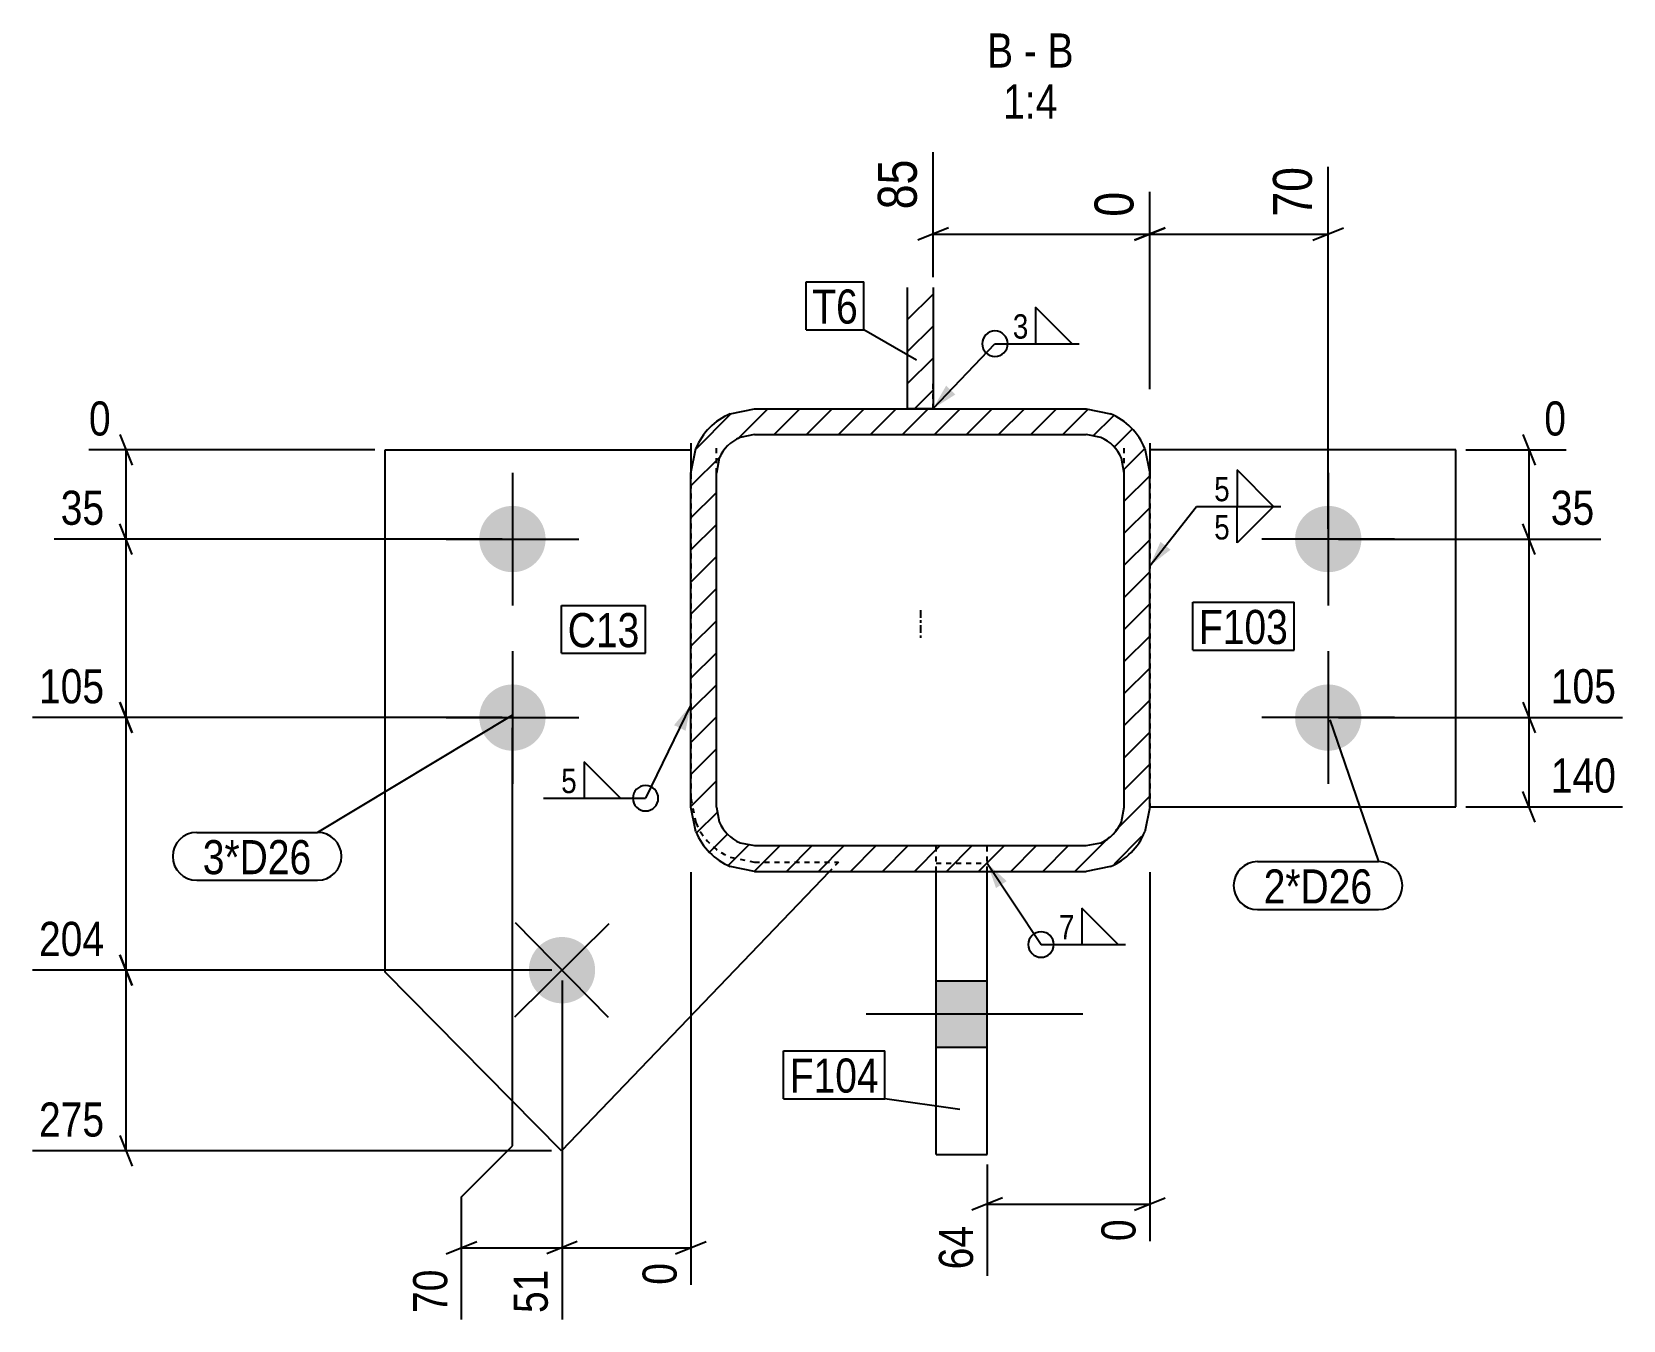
# Model space of a CAD drawing. Header units: millimetres. Extents: x 14 to 51478, y 9 to 1283.
# Drawn here: x 27231 to 27856, y 9 to 515 of the extents above; entities that cross this region are included whole.
import ezdxf

# ---------------------------------------------------------------- set-up
doc = ezdxf.new("R2010")
doc.units = ezdxf.units.MM
doc.linetypes.add('DXK_LINE_DOT2', pattern=[3.9198, 1.9599, -1.9599])
doc.linetypes.add('DXK_LINE_DOT3', pattern=[5.9187, 2.979, -0.9799, 0.9799, -0.9799])
for name, color, linetype in [('MÅLSÆTNING', 7, 'Continuous'), ('STÅL', 7, 'Continuous'), ('TEKST', 7, 'Continuous')]:
    doc.layers.add(name, color=color, linetype=linetype)
doc.styles.add('Arial Narrow', font='ARIALN.TTF', dxfattribs={"height": 0.2})

msp = doc.modelspace()

# ---------------------------------------------------------------- hatches: boundary and pattern name
at = {"layer": 'STÅL', "linetype": 'Continuous'}
h = msp.add_hatch(dxfattribs=at)
h.set_pattern_fill('', scale=2.8, style=0, pattern_type=0)
h.set_pattern_definition([(45, (27574.923, 414.297), (-6.2862, 6.2862), [])])
h.paths.add_polyline_path([(27584.92, 414.3), (27574.92, 414.3), (27574.92, 366.7), (27584.92, 366.7)])
h = msp.add_hatch(dxfattribs=at)
h.set_pattern_fill('', scale=2.8, style=0, pattern_type=0)
h.set_pattern_definition([(45, (27668.02, 351.1465), (-6.28618, 6.28618), [])])
h.paths.add_polyline_path([(27669.92, 341.51), (27668.02, 351.15), (27662.6, 359.32), (27654.49, 364.78), (27644.92, 366.7), (27514.92, 366.7), (27505.36, 364.78), (27497.25, 359.32), (27491.83, 351.15), (27489.92, 341.51), (27489.92, 210.53), (27491.83, 200.89), (27497.25, 192.72), (27505.36, 187.26), (27514.92, 185.34), (27644.92, 185.34), (27654.49, 187.26), (27662.6, 192.72), (27668.02, 200.89), (27669.92, 210.53)])
h.paths.add_polyline_path([(27658.78, 204.75), (27655.53, 199.85), (27650.66, 196.57), (27644.92, 195.42), (27514.92, 195.42), (27509.18, 196.57), (27504.32, 199.85), (27501.06, 204.75), (27499.92, 210.53), (27499.92, 341.51), (27501.06, 347.29), (27504.32, 352.19), (27509.18, 355.47), (27514.92, 356.62), (27644.92, 356.62), (27650.66, 355.47), (27655.53, 352.19), (27658.78, 347.29), (27659.92, 341.51), (27659.92, 210.53)])
for points in [[(27419.92, 328.63, -1), (27419.92, 302.63, -1)], [(27739.92, 302.63, -1), (27739.92, 328.63, -1)], [(27419.92, 258.63, -1), (27419.92, 232.63, -1)], [(27739.92, 232.63, -1), (27739.92, 258.63, -1)], [(27430.22, 155.84, -1), (27448.48, 137.33, -1)], [(27606.17, 116.45), (27606.17, 142.45), (27586.17, 142.45), (27586.17, 116.45)]]:
    msp.add_hatch(color=96, dxfattribs=at).paths.add_polyline_path(points)
at = {"layer": 'TEKST', "linetype": 'Continuous'}
for points in [[(27593.64, 372.31), (27584.92, 366.8), (27590.02, 375.76)], [(27678.05, 311.45), (27669.92, 305.11), (27674.12, 314.53)], [(27483.3, 242.67), (27489.92, 250.57), (27487.8, 240.49)], [(27609.61, 178.76), (27606.17, 188.48), (27613.78, 181.52)]]:
    msp.add_hatch(color=3, dxfattribs=at).paths.add_polyline_path(points)

# ---------------------------------------------------------------- linework, layer by layer
at = {"layer": 'MÅLSÆTNING', "color": 7, "linetype": 'Continuous'}
for p, q in [((27584.92, 418.3), (27584.92, 467.36)), ((27739.92, 319.63), (27739.92, 461.54)), ((27669.92, 374.38), (27669.92, 451.79)), ((27669.92, 374.38), (27669.92, 451.79)), ((27590.92, 437.64), (27578.92, 432.84)), ((27675.92, 437.64), (27663.92, 432.84)), ((27663.92, 432.84), (27675.92, 437.64)), ((27733.92, 432.84), (27745.92, 437.64)), ((27584.92, 435.24), (27669.92, 435.24)), ((27669.92, 435.24), (27739.92, 435.24)), ((27265.92, 356.63), (27270.72, 344.63)), ((27816.28, 356.63), (27821.08, 344.63)), ((27365.92, 350.63), (27253.79, 350.63)), ((27268.32, 315.63), (27268.32, 350.63)), ((27793.92, 350.63), (27833.21, 350.63)), ((27818.68, 315.63), (27818.68, 350.63)), ((27270.72, 309.63), (27265.92, 321.63)), ((27270.72, 309.63), (27265.92, 321.63)), ((27821.08, 309.63), (27816.28, 321.63)), ((27821.08, 309.63), (27816.28, 321.63)), ((27415.92, 315.63), (27240.16, 315.63)), ((27415.92, 315.63), (27240.16, 315.63)), ((27268.32, 245.63), (27268.32, 315.63)), ((27743.92, 315.63), (27846.84, 315.63)), ((27818.68, 245.63), (27818.68, 315.63)), ((27265.92, 251.63), (27270.72, 239.63)), ((27270.72, 239.63), (27265.92, 251.63)), ((27816.28, 251.63), (27821.08, 239.63)), ((27816.28, 251.63), (27821.08, 239.63)), ((27415.92, 245.63), (27231.63, 245.63)), ((27415.92, 245.63), (27231.63, 245.63)), ((27268.32, 146.58), (27268.32, 245.63)), ((27743.92, 245.63), (27855.37, 245.63)), ((27743.92, 245.63), (27855.37, 245.63)), ((27818.68, 210.63), (27818.68, 245.63)), ((27419.92, 77.76), (27419.92, 241.63)), ((27821.08, 204.63), (27816.28, 216.63)), ((27793.92, 210.63), (27855.37, 210.63)), ((27489.92, 185), (27489.92, 23.23)), ((27669.92, 185.01), (27669.92, 40.36)), ((27265.92, 152.58), (27270.72, 140.58)), ((27270.72, 140.58), (27265.92, 152.58)), ((27435.35, 146.58), (27231.63, 146.58)), ((27435.35, 146.58), (27231.63, 146.58)), ((27268.32, 75.74), (27268.32, 146.58)), ((27439.35, 142.58), (27439.35, 9.6)), ((27439.35, 142.58), (27439.35, 9.6)), ((27265.92, 81.74), (27270.72, 69.74)), ((27435.17, 75.74), (27231.63, 75.74)), ((27399.92, 57.76), (27419.92, 77.76)), ((27606.17, 70.34), (27606.17, 26.73)), ((27399.92, 9.6), (27399.92, 57.76)), ((27612.17, 57.29), (27600.17, 52.49)), ((27663.92, 52.49), (27675.92, 57.29)), ((27606.17, 54.89), (27669.92, 54.89)), ((27393.92, 35.36), (27405.92, 40.16)), ((27399.92, 37.76), (27439.35, 37.76)), ((27445.35, 40.16), (27433.35, 35.36)), ((27445.35, 40.16), (27433.35, 35.36)), ((27439.35, 37.76), (27489.92, 37.76)), ((27483.92, 35.36), (27495.92, 40.16))]:
    msp.add_line(p, q, dxfattribs=at)
at = {"layer": 'STÅL', "color": 2, "linetype": 'Continuous'}
for p, q in [((27574.92, 366.7), (27574.92, 414.3)), ((27584.92, 414.3), (27584.92, 366.7)), ((27505.36, 364.78), (27514.92, 366.7)), ((27514.92, 366.7), (27644.92, 366.7)), ((27584.92, 366.7), (27574.92, 366.7)), ((27644.92, 366.7), (27654.49, 364.78)), ((27514.92, 356.62), (27509.18, 355.47)), ((27514.92, 356.62), (27644.92, 356.62)), ((27650.66, 355.47), (27644.92, 356.62)), ((27369.92, 145.77), (27369.92, 350.63)), ((27369.92, 350.63), (27489.92, 350.63)), ((27489.92, 353.23), (27489.92, 350.63)), ((27489.92, 341.51), (27491.83, 351.15)), ((27489.92, 350.63), (27489.92, 345.19)), ((27668.02, 351.15), (27669.92, 341.51)), ((27669.92, 353.23), (27669.92, 350.63)), ((27669.92, 350.63), (27669.92, 345.2)), ((27789.92, 350.63), (27669.92, 350.63)), ((27789.92, 210.63), (27789.92, 350.63)), ((27489.92, 345.2), (27489.92, 341.51)), ((27501.06, 347.29), (27499.92, 341.51)), ((27659.92, 341.51), (27658.78, 347.29)), ((27669.92, 345.2), (27669.92, 341.51)), ((27489.92, 210.53), (27489.92, 341.51)), ((27499.92, 210.53), (27499.92, 341.51)), ((27659.92, 210.53), (27659.92, 341.51)), ((27669.92, 210.53), (27669.92, 341.51)), ((27491.83, 200.89), (27489.92, 210.53)), ((27499.92, 210.53), (27501.06, 204.75)), ((27658.78, 204.75), (27659.92, 210.53)), ((27669.92, 210.53), (27668.02, 200.89)), ((27669.94, 210.63), (27789.92, 210.63)), ((27509.18, 196.57), (27514.92, 195.42)), ((27514.92, 195.42), (27644.92, 195.42)), ((27644.92, 195.42), (27650.66, 196.57)), ((27544.34, 185.34), (27439.17, 75.74)), ((27514.92, 185.34), (27505.36, 187.26)), ((27514.92, 185.34), (27644.92, 185.34)), ((27586.17, 74.34), (27586.17, 185.34)), ((27606.17, 74.34), (27606.17, 185.34)), ((27654.49, 187.26), (27644.92, 185.34)), ((27439.17, 75.74), (27369.92, 145.77)), ((27586.17, 74.34), (27606.17, 74.34))]:
    msp.add_line(p, q, dxfattribs=at)
at = {"layer": 'STÅL', "color": 7, "linetype": 'DXK_LINE_DOT2'}
for p, q in [((27574.92, 366.7), (27574.92, 378.42)), ((27584.92, 366.7), (27584.92, 378.42)), ((27489.92, 350.63), (27489.92, 345.2)), ((27499.92, 341.51), (27499.92, 353.23)), ((27659.92, 341.51), (27659.92, 353.23)), ((27669.92, 350.63), (27669.92, 345.2)), ((27489.92, 345.19), (27489.92, 214)), ((27669.92, 345.2), (27669.92, 210.63)), ((27489.92, 210.53), (27489.92, 222.26)), ((27499.92, 210.53), (27499.92, 222.26)), ((27659.92, 210.53), (27659.92, 222.26)), ((27489.92, 214), (27491.82, 204.43)), ((27669.92, 210.63), (27669.94, 210.63)), ((27669.92, 210.53), (27669.92, 210.63)), ((27586.17, 185.34), (27586.17, 197.07)), ((27606.17, 185.34), (27606.17, 197.07)), ((27505.36, 190.9), (27514.92, 189)), ((27514.92, 189), (27547.85, 189)), ((27547.85, 189), (27544.34, 185.34)), ((27586.17, 188.48), (27606.17, 188.48))]:
    msp.add_line(p, q, dxfattribs=at)
at = {"layer": 'STÅL', "color": 96, "linetype": 'Continuous'}
for p, q in [((27419.92, 341.63), (27419.92, 289.63)), ((27739.92, 341.63), (27739.92, 289.63)), ((27393.92, 315.63), (27445.92, 315.63)), ((27765.92, 315.63), (27713.92, 315.63)), ((27419.92, 271.63), (27419.92, 219.63)), ((27739.92, 271.63), (27739.92, 219.63)), ((27393.92, 245.63), (27445.92, 245.63)), ((27765.92, 245.63), (27713.92, 245.63)), ((27420.84, 128.32), (27457.86, 164.84)), ((27457.61, 128.07), (27421.1, 165.09)), ((27586.17, 142.45), (27606.17, 142.45)), ((27558.67, 129.45), (27643.67, 129.45)), ((27586.17, 116.45), (27606.17, 116.45))]:
    msp.add_line(p, q, dxfattribs=at)
at = {"layer": 'STÅL', "color": 7, "linetype": 'DXK_LINE_DOT3'}
msp.add_line((27579.92, 287.74), (27579.92, 276.02), dxfattribs=at)
at = {"layer": 'STÅL', "color": 2, "linetype": 'Continuous'}
for centre, radius, start, end in [((27515.05, 341.63), 25.09, 112.7149, 157.71377), ((27644.8, 341.63), 25.09, 22.28623, 67.2851), ((27515, 341.58), 15.06, 112.7149, 157.71377), ((27644.85, 341.58), 15.06, 22.28623, 67.2851), ((27515.05, 210.41), 25.09, 202.28623, 247.2851), ((27515, 210.46), 15.06, 202.28623, 247.2851), ((27644.85, 210.46), 15.06, 292.7149, 337.71377), ((27644.8, 210.41), 25.09, 292.7149, 337.71377)]:
    msp.add_arc(centre, radius, start, end, dxfattribs=at)
at = {"layer": 'STÅL', "color": 7, "linetype": 'DXK_LINE_DOT2'}
msp.add_arc((27514.92, 214), 25, 202.50089, 247.50265, dxfattribs=at)
at = {"layer": 'TEKST', "color": 3, "linetype": 'Continuous'}
for p, q in [((27584.92, 366.8), (27609.19, 392.23)), ((27669.92, 305.11), (27688.19, 328.46)), ((27489.92, 250.57), (27472.13, 214)), ((27606.17, 188.48), (27627.27, 156.64))]:
    msp.add_line(p, q, dxfattribs=at)
for centre, start, end in [((27609.19, 392.23), 90, 270), ((27472.13, 214), 90, 270), ((27472.13, 214), 270, 90), ((27627.27, 156.64), 90, 270)]:
    msp.add_arc(centre, 5, start, end, dxfattribs=at)

# ---------------------------------------------------------------- wipeouts: each hides what was drawn before it
at = {"color": 0, "linetype": 'Continuous'}
for points, layer in [([(27581.72, 467.65), (27559.32, 467.65), (27559.32, 441.75), (27581.72, 441.75)], 'MÅLSÆTNING'), ([(27616.31, 500.52), (27616.31, 514.52), (27606.09, 514.52), (27606.09, 500.52)], 'TEKST'), ([(27625.61, 500.52), (27625.61, 514.52), (27620.51, 514.52), (27620.51, 500.52)], 'TEKST'), ([(27640.04, 500.52), (27640.04, 514.52), (27629.81, 514.52), (27629.81, 500.52)], 'TEKST'), ([(27633.73, 480.52), (27633.73, 494.52), (27612.4, 494.52), (27612.4, 480.52)], 'TEKST')]:
    msp.add_wipeout(points, dxfattribs=at).dxf.layer = layer
at = {"color": 0}
for points in [[(27555.41, 400.12), (27555.41, 414.12), (27537.51, 414.12), (27537.51, 400.12)], [(27623.08, 393.43), (27623.08, 405.03), (27615.39, 405.03), (27615.39, 393.43)], [(27702.09, 329.66), (27702.09, 341.26), (27694.39, 341.26), (27694.39, 329.66)], [(27469.73, 273.24), (27469.73, 287.24), (27441.59, 287.24), (27441.59, 273.24)], [(27724.15, 274.47), (27724.15, 288.47), (27689.19, 288.47), (27689.19, 274.47)], [(27445.93, 215.2), (27445.93, 226.8), (27438.24, 226.8), (27438.24, 215.2)], [(27341.07, 184.22), (27341.07, 198.22), (27298.44, 198.22), (27298.44, 184.22)], [(27757.23, 172.74), (27757.23, 186.74), (27714.6, 186.74), (27714.6, 172.74)], [(27641.17, 157.84), (27641.17, 169.44), (27633.47, 169.44), (27633.47, 157.84)]]:
    msp.add_wipeout(points, dxfattribs=at).dxf.layer = 'TEKST'

# ---------------------------------------------------------------- next in the draw order: linework, layer by layer
at = {"layer": 'TEKST', "color": 3, "linetype": 'Continuous'}
for p, q in [((27639.43, 392.23), (27625.14, 406.52)), ((27625.14, 406.52), (27625.14, 392.23)), ((27609.19, 392.23), (27642.28, 392.23)), ((27625.14, 392.23), (27639.43, 392.23)), ((27718.43, 328.46), (27704.14, 342.75)), ((27704.14, 342.75), (27704.14, 328.46)), ((27704.14, 328.46), (27718.43, 328.46)), ((27462.27, 214), (27447.99, 228.28)), ((27447.99, 228.28), (27447.99, 214)), ((27432.04, 214), (27472.13, 214)), ((27447.99, 214), (27462.27, 214)), ((27657.51, 156.64), (27643.22, 170.93)), ((27643.22, 170.93), (27643.22, 156.64)), ((27627.27, 156.64), (27660.37, 156.64)), ((27643.22, 156.64), (27657.51, 156.64))]:
    msp.add_line(p, q, dxfattribs=at)
for centre in [(27609.19, 392.23), (27627.27, 156.64)]:
    msp.add_arc(centre, 5, 270, 90, dxfattribs=at)

# ---------------------------------------------------------------- next in the draw order: texts
at = {"layer": 'MÅLSÆTNING', "color": 3, "linetype": 'Continuous', "style": 'Arial Narrow'}
msp.add_text('85', height=15.271, rotation=90.00021, dxfattribs=at).set_placement((27578.52, 444.95))
at = {"layer": 'TEKST', "color": 3, "linetype": 'Continuous', "style": 'Arial Narrow'}
for s, height, p in [('B', 13.36, (27606.09, 500.52)), ('B', 13.36, (27629.81, 500.52)), ('-', 13.36, (27620.51, 500.52)), ('1:4', 13.362, (27612.4, 480.52))]:
    msp.add_text(s, height=height, dxfattribs=at).set_placement(p)
at = {"layer": 'TEKST', "color": 3, "style": 'Arial Narrow'}
for s, p in [('3', (27616.19, 394.23)), ('5', (27695.19, 330.46)), ('5', (27439.04, 216)), ('7', (27634.27, 158.64))]:
    msp.add_text(s, height=9.54, dxfattribs=at).set_placement(p)

# ---------------------------------------------------------------- next in the draw order: wipeouts: each hides what was drawn before it
at = {"color": 0, "linetype": 'Continuous'}
for points in [[(27736.72, 464.74), (27714.32, 464.74), (27714.32, 438.84), (27736.72, 438.84)], [(27666.72, 454.99), (27644.32, 454.99), (27644.32, 438.84), (27666.72, 438.84)], [(27265.12, 353.43), (27265.12, 373.03), (27250.99, 373.03), (27250.99, 353.43)], [(27836.01, 353.43), (27836.01, 373.03), (27821.88, 373.03), (27821.88, 353.43)], [(27262.57, 318.43), (27262.57, 338.03), (27239.91, 338.03), (27239.91, 318.43)], [(27847.09, 318.43), (27847.09, 338.03), (27824.43, 338.03), (27824.43, 318.43)], [(27262.57, 248.43), (27262.57, 268.03), (27231.38, 268.03), (27231.38, 248.43)], [(27855.62, 248.43), (27855.62, 268.03), (27824.43, 268.03), (27824.43, 248.43)], [(27855.62, 213.43), (27855.62, 233.03), (27824.43, 233.03), (27824.43, 213.43)], [(27262.57, 149.38), (27262.57, 168.98), (27231.38, 168.98), (27231.38, 149.38)], [(27262.57, 78.54), (27262.57, 98.14), (27231.38, 98.14), (27231.38, 78.54)], [(27667.12, 51.69), (27647.52, 51.69), (27647.52, 37.56), (27667.12, 37.56)], [(27603.37, 49.14), (27583.77, 49.14), (27583.77, 26.48), (27603.37, 26.48)], [(27397.12, 32.01), (27377.52, 32.01), (27377.52, 9.35), (27397.12, 9.35)], [(27436.55, 32.01), (27416.95, 32.01), (27416.95, 9.35), (27436.55, 9.35)], [(27487.12, 34.56), (27467.52, 34.56), (27467.52, 20.43), (27487.12, 20.43)]]:
    msp.add_wipeout(points, dxfattribs=at).dxf.layer = 'MÅLSÆTNING'
at = {"color": 0}
for points in [[(27555.41, 400.12), (27555.41, 414.12), (27537.51, 414.12), (27537.51, 400.12)], [(27469.73, 273.24), (27469.73, 287.24), (27441.59, 287.24), (27441.59, 273.24)], [(27724.15, 274.47), (27724.15, 288.47), (27689.19, 288.47), (27689.19, 274.47)], [(27341.07, 184.22), (27341.07, 198.22), (27298.44, 198.22), (27298.44, 184.22)], [(27757.23, 172.74), (27757.23, 186.74), (27714.6, 186.74), (27714.6, 172.74)], [(27563.63, 98.58), (27563.63, 112.58), (27528.67, 112.58), (27528.67, 98.58)]]:
    msp.add_wipeout(points, dxfattribs=at).dxf.layer = 'TEKST'

# ---------------------------------------------------------------- next in the draw order: linework, layer by layer
at = {"layer": 'MÅLSÆTNING', "color": 7, "linetype": 'Continuous'}
msp.add_line((27743.92, 315.63), (27846.84, 315.63), dxfattribs=at)
at = {"layer": 'TEKST', "color": 7, "linetype": 'Continuous'}
for p, q in [((27535.11, 416.52), (27557.81, 416.52)), ((27535.11, 397.72), (27535.11, 416.52)), ((27557.81, 397.72), (27557.81, 416.52)), ((27535.11, 397.72), (27557.81, 397.72)), ((27578.39, 385.72), (27557.81, 397.72)), ((27439.19, 289.64), (27472.13, 289.64)), ((27439.19, 270.84), (27439.19, 289.64)), ((27472.13, 270.84), (27472.13, 289.64)), ((27686.79, 290.87), (27726.55, 290.87)), ((27686.79, 272.07), (27686.79, 290.87)), ((27726.55, 272.07), (27726.55, 290.87)), ((27439.19, 270.84), (27472.13, 270.84)), ((27686.79, 272.07), (27726.55, 272.07)), ((27419.92, 246.6), (27343.47, 200.62)), ((27740.5, 244.8), (27759.63, 189.14)), ((27296.04, 200.62), (27343.47, 200.62)), ((27712.2, 189.14), (27759.63, 189.14)), ((27296.04, 181.82), (27343.47, 181.82)), ((27712.2, 170.34), (27759.63, 170.34))]:
    msp.add_line(p, q, dxfattribs=at)
for centre, start, end in [((27296.04, 191.22), 90, 270), ((27343.47, 191.22), 270, 90), ((27712.2, 179.74), 90, 270), ((27759.63, 179.74), 270, 90)]:
    msp.add_arc(centre, 9.4, start, end, dxfattribs=at)

# ---------------------------------------------------------------- next in the draw order: texts
at = {"layer": 'MÅLSÆTNING', "color": 3, "linetype": 'Continuous', "style": 'Arial Narrow'}
for s, height, p in [('70', 15.271, (27733.52, 442.04)), ('0', 15.27, (27663.52, 442.04)), ('64', 13.362, (27600.57, 29.28)), ('0', 13.36, (27664.32, 40.36)), ('70', 13.362, (27394.32, 12.15)), ('51', 13.362, (27433.75, 12.15)), ('0', 13.36, (27484.32, 23.23))]:
    msp.add_text(s, height=height, rotation=90.00021, dxfattribs=at).set_placement(p)
for s, height, p in [('0', 13.36, (27253.79, 356.23)), ('0', 13.36, (27824.68, 356.23)), ('35', 13.362, (27242.71, 321.23)), ('35', 13.362, (27827.23, 321.23)), ('105', 13.362, (27234.18, 251.23)), ('105', 13.362, (27827.23, 251.23)), ('140', 13.362, (27827.23, 216.23)), ('204', 13.362, (27234.18, 152.18)), ('275', 13.362, (27234.18, 81.34))]:
    msp.add_text(s, height=height, dxfattribs=at).set_placement(p)
at = {"layer": 'TEKST', "color": 3, "style": 'Arial Narrow'}
for s, p in [('T6', (27537.51, 400.12)), ('F103', (27689.19, 274.47)), ('C13', (27441.59, 273.24)), ('3*D26', (27298.44, 184.22)), ('2*D26', (27714.6, 172.74))]:
    msp.add_text(s, height=13.362, dxfattribs=at).set_placement(p)

# ---------------------------------------------------------------- next in the draw order: wipeouts: each hides what was drawn before it
at = {"color": 0, "linetype": 'Continuous'}
msp.add_wipeout([(27702.09, 314.66), (27702.09, 326.26), (27694.39, 326.26), (27694.39, 314.66)], dxfattribs=at).dxf.layer = 'TEKST'
at = {"color": 0}
msp.add_wipeout([(27563.63, 98.58), (27563.63, 112.58), (27528.67, 112.58), (27528.67, 98.58)], dxfattribs=at).dxf.layer = 'TEKST'

# ---------------------------------------------------------------- next in the draw order: linework, layer by layer
at = {"layer": 'TEKST', "color": 3, "linetype": 'Continuous'}
for p, q in [((27688.19, 328.46), (27721.29, 328.46)), ((27704.14, 328.46), (27718.43, 328.46)), ((27718.43, 328.46), (27704.14, 314.18)), ((27704.14, 314.18), (27704.14, 328.46))]:
    msp.add_line(p, q, dxfattribs=at)
at = {"layer": 'TEKST', "color": 7, "linetype": 'Continuous'}
for p, q in [((27526.27, 114.98), (27566.03, 114.98)), ((27526.27, 96.18), (27526.27, 114.98)), ((27566.03, 96.18), (27566.03, 114.98)), ((27526.27, 96.18), (27566.03, 96.18)), ((27595.43, 91.95), (27566.03, 96.18))]:
    msp.add_line(p, q, dxfattribs=at)

# ---------------------------------------------------------------- next in the draw order: texts
at = {"layer": 'TEKST', "color": 3, "linetype": 'Continuous', "style": 'Arial Narrow'}
msp.add_text('5', height=9.54, dxfattribs=at).set_placement((27695.19, 315.46))
at = {"layer": 'TEKST', "color": 3, "style": 'Arial Narrow'}
msp.add_text('F104', height=13.362, dxfattribs=at).set_placement((27528.67, 98.58))

doc.saveas('drawing.dxf')
